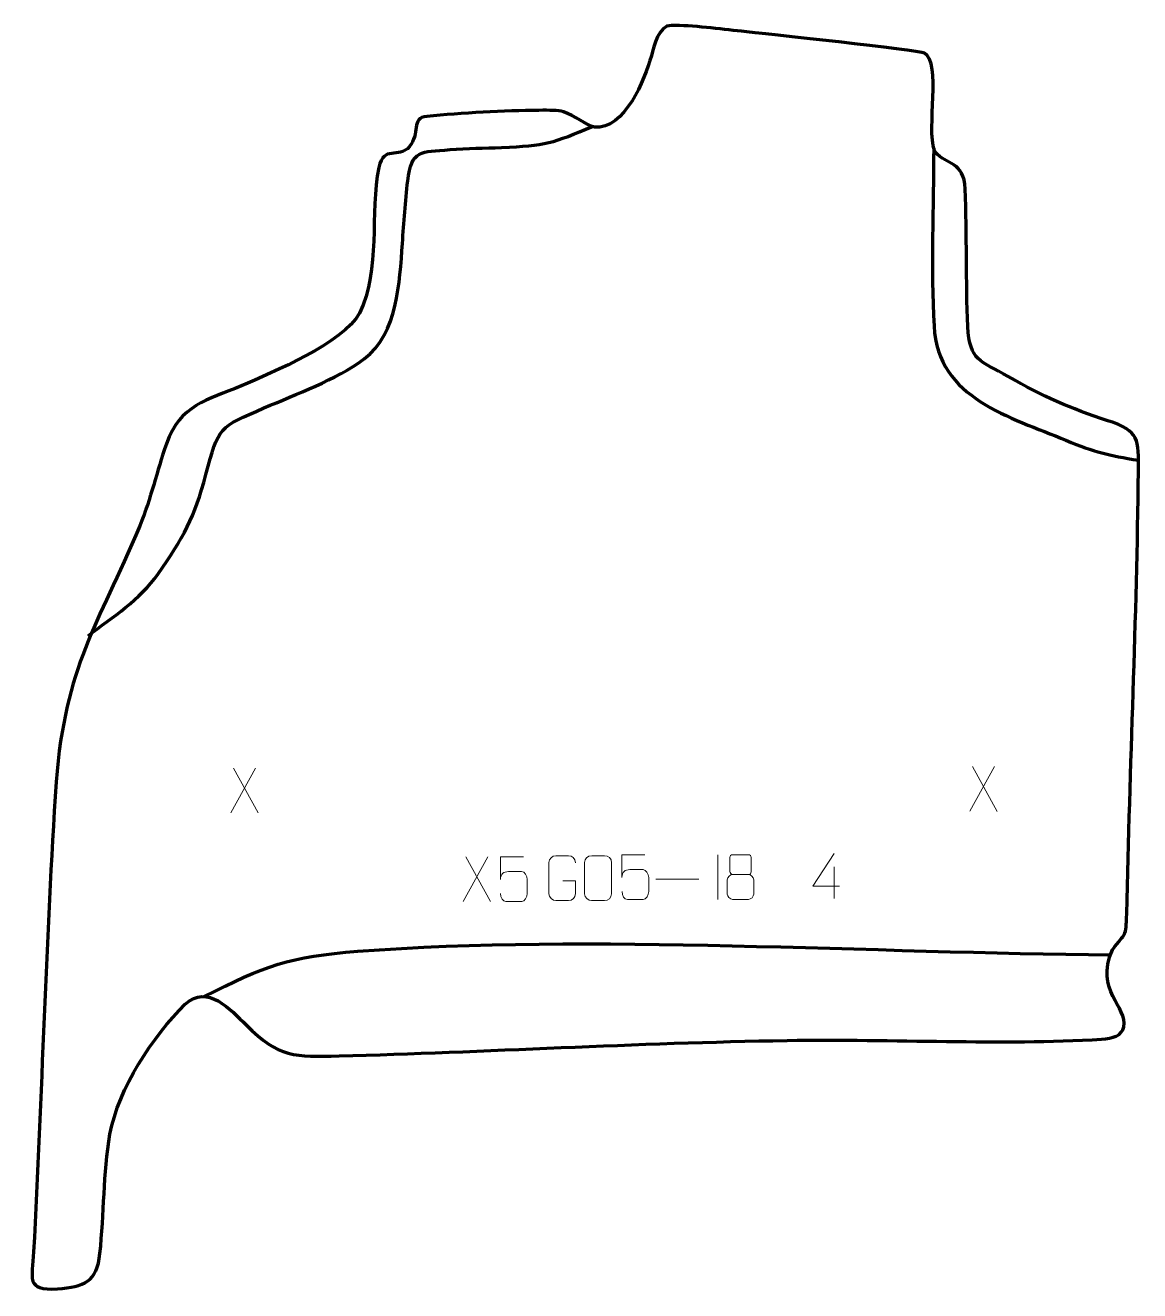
# Model space of a CAD drawing. Header units: millimetres. Extents: x 871 to 1492, y 84 to 790.
import ezdxf

# ---------------------------------------------------------------- set-up
doc = ezdxf.new("R2010")
doc.units = ezdxf.units.MM
doc.header["$MEASUREMENT"] = 0
doc.layers.add('layer 2', color=7, linetype='Continuous')
doc.layers.add('layer 3', color=7, linetype='Continuous')

msp = doc.modelspace()

# ---------------------------------------------------------------- linework, layer by layer
at = {"layer": 'layer 2', "color": 140, "lineweight": 158}
for points, knots in [([(905.8544, 449.0529), (919.4925, 459.614), (934.7326, 469.25), (944.7656, 483.5585), (944.7656, 483.5585), (958.8288, 503.6906), (965.1857, 514.9867), (971.4554, 538.9451), (971.4554, 538.9451), (978.4419, 565.643), (978.9608, 565.4507), (1003.8444, 576.1395), (1003.8444, 576.1395), (1022.0405, 583.9557), (1043.8757, 591.8047), (1059.7364, 603.4562), (1059.7364, 603.4562), (1078.5945, 618.2637), (1079.4848, 645.9124), (1081.061, 667.9434), (1081.061, 667.9434), (1081.8999, 679.6704), (1082.6977, 691.0833), (1084.0429, 702.7669), (1084.0429, 702.7669), (1086.1673, 720.2079), (1091.2202, 718.9419), (1107.6785, 720.1854), (1107.6785, 720.1854), (1117.2387, 720.9077), (1126.7984, 721.095), (1136.3777, 721.3575), (1136.3777, 721.3575), (1161.0301, 722.461), (1164.9378, 723.7383), (1187.4375, 733.2819)], [0, 0, 0, 0, 0.1, 0.1, 0.1, 0.1, 0.2, 0.2, 0.2, 0.2, 0.3, 0.3, 0.3, 0.3, 0.4, 0.4, 0.4, 0.4, 0.5, 0.5, 0.5, 0.5, 0.6, 0.6, 0.6, 0.6, 0.7, 0.7, 0.7, 0.7, 0.8, 0.8, 0.8, 0.8, 1, 1, 1, 1]), ([(1377.4062, 720.9406), (1377.3468, 688.2444), (1375.8159, 654.2131), (1377.5963, 621.6838), (1377.5963, 621.6838), (1379.8224, 581.0097), (1420.0567, 571.2607), (1451.174, 558.0942), (1451.174, 558.0942), (1467.1504, 551.3342), (1474.8847, 549.8318), (1491.6407, 546.946)], [0, 0, 0, 0, 0.25, 0.25, 0.25, 0.25, 0.5, 0.5, 0.5, 0.5, 1, 1, 1, 1]), ([(970.5474, 247.8673), (1003.6333, 265.0835), (1018.5544, 270.2709), (1056.2686, 273.1814), (1056.2686, 273.1814), (1183.807, 283.0232), (1345.3164, 272.1111), (1476.0046, 271.2266)], [0, 0, 0, 0, 0.33333333, 0.33333333, 0.33333333, 0.33333333, 1, 1, 1, 1])]:
    msp.add_open_spline(points, degree=3, knots=knots, dxfattribs=at)
at = {"layer": 'layer 2', "color": 250, "lineweight": 9}
for points in [[(999.1189, 375.3305), (999.1189, 375.3305), (985.3783, 350.4347), (985.3783, 350.4347)], [(986.8329, 375.3305), (986.8329, 375.3305), (1000.5735, 350.377), (1000.5735, 350.377)], [(1411.2662, 376.1061), (1411.2662, 376.1061), (1397.5256, 351.2103), (1397.5256, 351.2103)], [(1398.9802, 376.1061), (1398.9802, 376.1061), (1412.7208, 351.1526), (1412.7208, 351.1526)], [(1128.6553, 325.8528), (1128.6553, 325.8528), (1114.9147, 300.957), (1114.9147, 300.957)], [(1116.3693, 325.8528), (1116.3693, 325.8528), (1130.1099, 300.8993), (1130.1099, 300.8993)], [(1256.9724, 326.9552), (1256.9724, 326.9552), (1256.9724, 301.9811), (1256.9724, 301.9811)], [(1321.9169, 320.3105), (1321.9169, 320.3105), (1321.9169, 302.6458), (1321.9169, 302.6458)], [(1222.4878, 313.4394), (1222.4878, 313.4394), (1246.4658, 313.4394), (1246.4658, 313.4394)]]:
    msp.add_open_spline(points, degree=3, dxfattribs=at)
for points, knots in [([(1148.6337, 325.8308), (1148.6337, 325.8308), (1135.782, 325.8308), (1135.782, 325.8308), (1135.782, 325.8308), (1135.7823, 321.6002), (1135.7823, 317.3693), (1135.782, 313.1381), (1135.782, 313.1381), (1135.7817, 316.4482), (1137.4127, 317.52), (1140.2247, 317.5805), (1140.2247, 317.5805), (1142.6643, 317.5808), (1145.1038, 317.5808), (1147.543, 317.5805), (1147.543, 317.5805), (1149.1928, 317.5873), (1150.6677, 315.2068), (1150.6962, 313.1381), (1150.6962, 313.1381), (1150.6959, 310.5508), (1150.6959, 307.9632), (1150.6962, 305.3755), (1150.6962, 305.3755), (1150.7424, 303.4161), (1149.243, 300.9798), (1147.6171, 300.9213), (1147.6171, 300.9213), (1145.6606, 300.9216), (1140.7656, 300.9216), (1138.8086, 300.9213), (1138.8086, 300.9213), (1136.9631, 300.9125), (1135.856, 302.8773), (1135.8352, 305.4284)], [0, 0, 0, 0, 0.1, 0.1, 0.1, 0.1, 0.2, 0.2, 0.2, 0.2, 0.3, 0.3, 0.3, 0.3, 0.4, 0.4, 0.4, 0.4, 0.5, 0.5, 0.5, 0.5, 0.6, 0.6, 0.6, 0.6, 0.7, 0.7, 0.7, 0.7, 0.8, 0.8, 0.8, 0.8, 1, 1, 1, 1]), ([(1170.4747, 312.4487), (1170.4747, 312.4487), (1177.6428, 312.4487), (1177.6428, 312.4487), (1177.6428, 312.4487), (1177.6428, 312.4487), (1177.6428, 305.2806), (1177.6428, 305.2806), (1177.6428, 305.2806), (1177.5031, 302.9572), (1175.8259, 301.4776), (1173.6781, 301.4668), (1173.6781, 301.4668), (1171.3463, 301.4672), (1169.0143, 301.4672), (1166.6828, 301.4668), (1166.6828, 301.4668), (1164.7579, 301.3614), (1162.7857, 303.2459), (1162.7969, 305.2632), (1162.7969, 305.2632), (1162.7973, 311.0333), (1162.7973, 316.803), (1162.7969, 322.5723), (1162.7969, 322.5723), (1162.8011, 324.7104), (1164.5479, 326.4296), (1166.7002, 326.4162), (1166.7002, 326.4162), (1169.0259, 326.4162), (1171.352, 326.4162), (1173.6781, 326.4162), (1173.6781, 326.4162), (1175.6248, 326.4516), (1177.6162, 324.9601), (1177.6428, 322.5224)], [0, 0, 0, 0, 0.1, 0.1, 0.1, 0.1, 0.2, 0.2, 0.2, 0.2, 0.3, 0.3, 0.3, 0.3, 0.4, 0.4, 0.4, 0.4, 0.5, 0.5, 0.5, 0.5, 0.6, 0.6, 0.6, 0.6, 0.7, 0.7, 0.7, 0.7, 0.8, 0.8, 0.8, 0.8, 1, 1, 1, 1]), ([(1186.6391, 326.439), (1189.0052, 326.439), (1191.3717, 326.439), (1193.7382, 326.439), (1193.7382, 326.439), (1195.7187, 326.4746), (1197.7447, 324.9803), (1197.7718, 322.5382), (1197.7718, 322.5382), (1197.7714, 316.7808), (1197.7714, 311.023), (1197.7718, 305.2648), (1197.7718, 305.2648), (1197.6297, 302.9372), (1195.9233, 301.4549), (1193.7382, 301.4441), (1193.7382, 301.4441), (1191.3658, 301.4445), (1188.9934, 301.4445), (1186.6214, 301.4441), (1186.6214, 301.4441), (1184.6629, 301.3385), (1182.6565, 303.2264), (1182.6679, 305.2474), (1182.6679, 305.2474), (1182.6683, 311.028), (1182.6683, 316.8083), (1182.6679, 322.5881), (1182.6679, 322.5881), (1182.6722, 324.7301), (1184.4493, 326.4526), (1186.6391, 326.439)], [0, 0, 0, 0, 0.11111111, 0.11111111, 0.11111111, 0.11111111, 0.22222222, 0.22222222, 0.22222222, 0.22222222, 0.33333333, 0.33333333, 0.33333333, 0.33333333, 0.44444444, 0.44444444, 0.44444444, 0.44444444, 0.55555556, 0.55555556, 0.55555556, 0.55555556, 0.66666667, 0.66666667, 0.66666667, 0.66666667, 0.77777778, 0.77777778, 0.77777778, 0.77777778, 1, 1, 1, 1]), ([(1216.3665, 326.9229), (1216.3665, 326.9229), (1203.5148, 326.9229), (1203.5148, 326.9229), (1203.5148, 326.9229), (1203.5151, 322.6923), (1203.5151, 318.4614), (1203.5148, 314.2302), (1203.5148, 314.2302), (1203.5145, 317.5403), (1205.1455, 318.6121), (1207.9575, 318.6726), (1207.9575, 318.6726), (1210.3971, 318.6729), (1212.8366, 318.6729), (1215.2758, 318.6726), (1215.2758, 318.6726), (1216.9256, 318.6794), (1218.4005, 316.2989), (1218.429, 314.2302), (1218.429, 314.2302), (1218.4287, 311.6429), (1218.4287, 309.0553), (1218.429, 306.4676), (1218.429, 306.4676), (1218.4752, 304.5082), (1216.9758, 302.0719), (1215.3499, 302.0134), (1215.3499, 302.0134), (1213.3934, 302.0137), (1208.4984, 302.0137), (1206.5414, 302.0134), (1206.5414, 302.0134), (1204.6959, 302.0046), (1203.5888, 303.9694), (1203.568, 306.5205)], [0, 0, 0, 0, 0.1, 0.1, 0.1, 0.1, 0.2, 0.2, 0.2, 0.2, 0.3, 0.3, 0.3, 0.3, 0.4, 0.4, 0.4, 0.4, 0.5, 0.5, 0.5, 0.5, 0.6, 0.6, 0.6, 0.6, 0.7, 0.7, 0.7, 0.7, 0.8, 0.8, 0.8, 0.8, 1, 1, 1, 1]), ([(1263.6656, 325.545), (1263.6656, 323.332), (1263.6656, 319.6497), (1263.6656, 317.4364), (1263.6656, 317.4364), (1263.6806, 316.929), (1264.488, 315.9976), (1265.1881, 315.9988), (1265.1881, 315.9988), (1268.158, 315.999), (1271.1282, 315.9141), (1274.0986, 315.9138), (1274.0986, 315.9138), (1274.8957, 315.918), (1275.6164, 316.7083), (1275.6138, 317.429), (1275.6138, 317.429), (1275.6135, 319.645), (1275.6135, 323.3297), (1275.6138, 325.545), (1275.6138, 325.545), (1275.5953, 326.2558), (1274.9839, 327.0162), (1274.15, 327.0088), (1274.15, 327.0088), (1271.1329, 327.0085), (1268.116, 327.0085), (1265.0994, 327.0088), (1265.0994, 327.0088), (1264.473, 327.0164), (1263.6489, 326.3054), (1263.6656, 325.545)], [0, 0, 0, 0, 0.11111111, 0.11111111, 0.11111111, 0.11111111, 0.22222222, 0.22222222, 0.22222222, 0.22222222, 0.33333333, 0.33333333, 0.33333333, 0.33333333, 0.44444444, 0.44444444, 0.44444444, 0.44444444, 0.55555556, 0.55555556, 0.55555556, 0.55555556, 0.66666667, 0.66666667, 0.66666667, 0.66666667, 0.77777778, 0.77777778, 0.77777778, 0.77777778, 1, 1, 1, 1]), ([(1324.861, 309.5494), (1324.861, 309.5494), (1310.0393, 309.5494), (1310.0393, 309.5494), (1310.0393, 309.5494), (1310.0393, 309.5494), (1321.9169, 327.6199), (1321.9169, 327.6199)], [0, 0, 0, 0, 0.33333333, 0.33333333, 0.33333333, 0.33333333, 1, 1, 1, 1]), ([(1262.2068, 313.0268), (1262.2068, 309.856), (1262.2068, 308.1539), (1262.2068, 304.9825), (1262.2068, 304.9825), (1262.1983, 303.7606), (1263.8962, 302.0679), (1265.1488, 302.0594), (1265.1488, 302.0594), (1268.1319, 302.0597), (1271.1152, 302.0597), (1274.0986, 302.0594), (1274.0986, 302.0594), (1275.4219, 302.0711), (1277.0423, 303.6927), (1277.0312, 304.9919), (1277.0312, 304.9919), (1277.0309, 308.1601), (1277.0309, 309.8589), (1277.0312, 313.0268), (1277.0312, 313.0268), (1276.9615, 314.4072), (1275.3837, 315.9858), (1274.0783, 315.9797), (1274.0783, 315.9797), (1271.1017, 315.9794), (1268.1251, 315.9794), (1265.1488, 315.9797), (1265.1488, 315.9797), (1264.0693, 315.9861), (1262.223, 314.4072), (1262.2068, 313.0268)], [0, 0, 0, 0, 0.11111111, 0.11111111, 0.11111111, 0.11111111, 0.22222222, 0.22222222, 0.22222222, 0.22222222, 0.33333333, 0.33333333, 0.33333333, 0.33333333, 0.44444444, 0.44444444, 0.44444444, 0.44444444, 0.55555556, 0.55555556, 0.55555556, 0.55555556, 0.66666667, 0.66666667, 0.66666667, 0.66666667, 0.77777778, 0.77777778, 0.77777778, 0.77777778, 1, 1, 1, 1])]:
    msp.add_open_spline(points, degree=3, knots=knots, dxfattribs=at)
at = {"layer": 'layer 3', "color": 242, "lineweight": 158}
msp.add_open_spline([(1170.8394, 741.3048), (1177.1997, 739.325), (1183.6469, 733.7704), (1188.1312, 732.6718), (1188.1312, 732.6718), (1204.859, 731.098), (1216.3271, 759.3744), (1219.9065, 772.4989), (1219.9065, 772.4989), (1221.4308, 778.0885), (1223.8001, 789.4222), (1231.1435, 789.5145), (1231.1435, 789.5145), (1242.6563, 789.529), (1258.536, 787.4451), (1270.1441, 786.2118), (1270.1441, 786.2118), (1281.9802, 784.9392), (1369.2188, 775.6331), (1372.1981, 773.9803), (1372.1981, 773.9803), (1382.0682, 768.5044), (1373.2212, 732.2804), (1377.7878, 719.7262), (1377.7878, 719.7262), (1377.7878, 719.7262), (1378.4398, 718.6062), (1378.4398, 718.6062), (1378.4398, 718.6062), (1384.3056, 711.7478), (1394.3146, 713.8979), (1395.0089, 698.2636), (1395.0089, 698.2636), (1396.0028, 672.702), (1395.2942, 646.8402), (1396.4224, 621.4855), (1396.4224, 621.4855), (1397.565, 601.873), (1403.1936, 602.9171), (1418.9887, 593.6175), (1418.9887, 593.6175), (1438.5254, 582.3657), (1453.2158, 576.0072), (1474.6089, 569.0453), (1474.6089, 569.0453), (1492.2972, 563.0837), (1491.688, 558.7862), (1491.6306, 540.7067), (1491.6306, 540.7067), (1490.7018, 458.4401), (1486.8736, 376.3382), (1485.0597, 294.1171), (1485.0597, 294.1171), (1484.673, 280.4509), (1484.6347, 284.1353), (1477.1176, 273.978), (1477.1176, 273.978), (1466.9721, 251.2168), (1485.71, 242.2184), (1483.5209, 230.9968), (1483.5209, 230.9968), (1482.588, 226.2148), (1477.2213, 224.4833), (1471.0354, 224.1201), (1471.0354, 224.1201), (1414.3086, 220.7892), (1355.5175, 224.3547), (1295.5899, 223.4224), (1295.5899, 223.4224), (1211.8846, 222.1201), (1126.4576, 216.9399), (1045.7502, 214.7754), (1045.7502, 214.7754), (1020.8086, 214.1065), (1012.2857, 213.923), (993.8738, 232.0599), (993.8738, 232.0599), (985.0403, 240.8612), (972.3919, 255.0641), (959.9765, 243.6008), (959.9765, 243.6008), (941.6689, 225.6466), (922.7554, 196.6101), (917.9549, 171.2109), (917.9549, 171.2109), (914.254, 148.7975), (914.687, 127.0144), (912.3828, 104.5909), (912.3828, 104.5909), (910.6873, 88.6146), (903.518, 86.1306), (888.6707, 84.9194), (888.6707, 84.9194), (870.7261, 83.8749), (874.5128, 90.6227), (875.3777, 105.6122), (875.3777, 105.6122), (880.013, 192.8302), (882.2261, 280.5402), (887.8647, 367.6194), (887.8647, 367.6194), (893.2751, 433.22), (910.5368, 453.2778), (934.556, 510.4114), (934.556, 510.4114), (940.9597, 526.0887), (943.983, 540.6342), (949.3985, 556.0595), (949.3985, 556.0595), (957.147, 578.13), (971.942, 580.1759), (991.3155, 588.4886), (991.3155, 588.4886), (1008.9926, 596.0791), (1047.9501, 612.2192), (1057.0442, 629.0286), (1057.0442, 629.0286), (1069.2001, 653.5924), (1062.6324, 684.4572), (1067.9043, 710.2508), (1067.9043, 710.2508), (1070.5312, 723.1032), (1078.7604, 714.5215), (1085.0093, 721.9053), (1085.0093, 721.9053), (1090.8976, 728.8631), (1085.9331, 737.9239), (1094.636, 738.757), (1094.636, 738.757), (1114.169, 740.6271), (1137.9212, 741.9889), (1157.2082, 742.1108), (1157.2082, 742.1108), (1163.0592, 742.1477), (1168.0407, 742.1759), (1170.8394, 741.3048)], degree=3, knots=[0, 0, 0, 0, 0.02857143, 0.02857143, 0.02857143, 0.02857143, 0.05714286, 0.05714286, 0.05714286, 0.05714286, 0.08571429, 0.08571429, 0.08571429, 0.08571429, 0.11428571, 0.11428571, 0.11428571, 0.11428571, 0.14285714, 0.14285714, 0.14285714, 0.14285714, 0.17142857, 0.17142857, 0.17142857, 0.17142857, 0.2, 0.2, 0.2, 0.2, 0.22857143, 0.22857143, 0.22857143, 0.22857143, 0.25714286, 0.25714286, 0.25714286, 0.25714286, 0.28571429, 0.28571429, 0.28571429, 0.28571429, 0.31428571, 0.31428571, 0.31428571, 0.31428571, 0.34285714, 0.34285714, 0.34285714, 0.34285714, 0.37142857, 0.37142857, 0.37142857, 0.37142857, 0.4, 0.4, 0.4, 0.4, 0.42857143, 0.42857143, 0.42857143, 0.42857143, 0.45714286, 0.45714286, 0.45714286, 0.45714286, 0.48571429, 0.48571429, 0.48571429, 0.48571429, 0.51428571, 0.51428571, 0.51428571, 0.51428571, 0.54285714, 0.54285714, 0.54285714, 0.54285714, 0.57142857, 0.57142857, 0.57142857, 0.57142857, 0.6, 0.6, 0.6, 0.6, 0.62857143, 0.62857143, 0.62857143, 0.62857143, 0.65714286, 0.65714286, 0.65714286, 0.65714286, 0.68571429, 0.68571429, 0.68571429, 0.68571429, 0.71428571, 0.71428571, 0.71428571, 0.71428571, 0.74285714, 0.74285714, 0.74285714, 0.74285714, 0.77142857, 0.77142857, 0.77142857, 0.77142857, 0.8, 0.8, 0.8, 0.8, 0.82857143, 0.82857143, 0.82857143, 0.82857143, 0.85714286, 0.85714286, 0.85714286, 0.85714286, 0.88571429, 0.88571429, 0.88571429, 0.88571429, 0.91428571, 0.91428571, 0.91428571, 0.91428571, 0.94285714, 0.94285714, 0.94285714, 0.94285714, 1, 1, 1, 1], dxfattribs=at)

doc.saveas('drawing.dxf')
